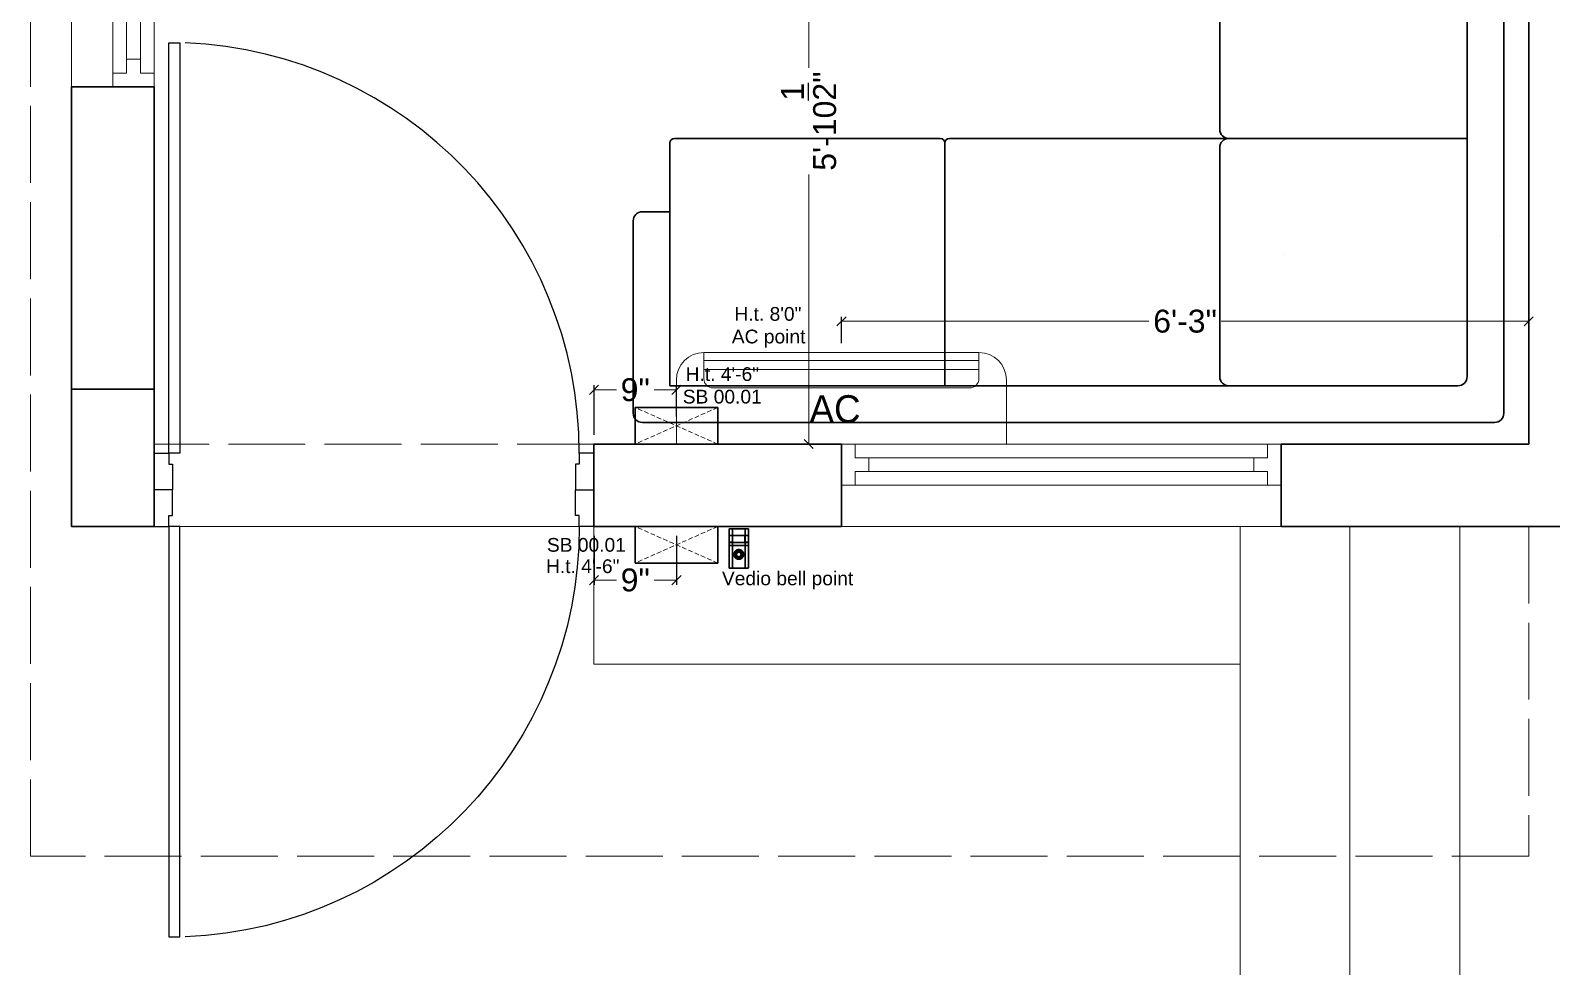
# Model space of a CAD drawing. Header units: millimetres. Extents: x 35877 to 3066687, y -650199 to -40525.
# Drawn here: x 150497.2 to 150663.2, y -178306.9 to -178204.7 of the extents above; entities that cross this region are included whole.
import ezdxf

# ---------------------------------------------------------------- set-up
doc = ezdxf.new("R2010")
doc.units = ezdxf.units.MM
doc.header["$MEASUREMENT"] = 0
doc.header["$PDMODE"] = 35
for name, pattern in [('ACAD_ISO02W100', [15, 12, -3]), ('DASHED', [0.75, 0.5, -0.25]), ('DASHED2', [0.375, 0.25, -0.125])]:
    doc.linetypes.add(name, pattern=pattern)
doc.layers.get('Defpoints').update_dxf_attribs({"color": 220})
doc.layers.add('AR DOOR', color=40, linetype='Continuous')
doc.layers.add('AR ELE-5', color=134, linetype='Continuous')
for name, color, linetype, lineweight in [('COLUMN', 1, 'Continuous', 30), ('dim05', 1, 'Continuous', 13), ('el', 7, 'Continuous', 20), ('ELEC-wires', 1, 'DASHED2', 13), ('Electrical', 84, 'Continuous', 30), ('FUR', 250, 'Continuous', 0), ('FURNI', 25, 'Continuous', 5), ('FURNITURE', 32, 'Continuous', 9), ('GROUND FLOOR', 7, 'Continuous', 9), ('GROUND FLOOR  ( PLINE )', 251, 'Continuous', 30), ('GROUND FLOOR ( DW_RAIL )', 7, 'Continuous', 9), ('Text', 7, 'Continuous', 15), ('wall', 7, 'Continuous', 30), ('XX~SLAB ( BEAM )~ ( DIM )', 7, 'Continuous', 9)]:
    doc.layers.add(name, color=color, linetype=linetype, lineweight=lineweight)
doc.styles.add('Arial', font='arial.ttf')
doc.styles.get("Standard").update_dxf_attribs({"font": 'arial.ttf', "height": 6})
doc.styles.add('TEXT', font='eurr____.ttf')
doc.dimstyles.new('ISO-25', dxfattribs={"dimtxt": 2.5, "dimasz": 1, "dimexe": 0.5, "dimexo": 1, "dimtad": 0, "dimdec": 1, "dimlunit": 4, "dimtxsty": 'Standard', "dimblk": 'OBLIQUE', "dimcen": 2.5, "dimclrd": 1, "dimclre": 1, "dimclrt": 5, "dimadec": 0, "dimazin": 0, "dimtfac": 1, "dimtdec": 1, "dimtmove": 0, "dimatfit": 3, "dimfxl": 1, "dimlwd": -1, "dimarcsym": 0})

# ---------------------------------------------------------------- blocks, each defined once
blk = doc.blocks.new('*U20')
for points in [[(0, 0), (0, 1120), (30, 1120), (30, 0)], [(-40, 0), (0, 0), (0, -30), (10, -30), (10, -100), (-40, -100)], [(1160, 0), (1120, 0), (1120, -30), (1110, -30), (1110, -100), (1160, -100)]]:
    blk.add_lwpolyline(points, close=True)
at = {"layer": 'AR ELE-5', "linetype": 'ByBlock', "ltscale": 15}
blk.add_arc((-1.6, -0.7), 1121.6, 0.0347, 87.627, dxfattribs=at)
blk = doc.blocks.new('_Oblique')
at = {"layer": 'wall', "color": 0, "lineweight": -2}
blk.add_line((-0.5, -0.5), (0.5, 0.5), dxfattribs=at)
blk = doc.blocks.new('*D498')
at = {"layer": 'Defpoints', "color": 0, "lineweight": 0, "transparency": 16777216}
for p in [(150567.67, -178243.93), (150567.67, -178247.86), (150558.67, -178249.85)]:
    blk.add_point(p, dxfattribs=at)
at = {"layer": 'dim05', "color": 1, "linetype": 'Continuous', "lineweight": -2, "transparency": 16777216}
for p, q in [((150558.67, -178248.85), (150558.67, -178243.43)), ((150567.67, -178246.86), (150567.67, -178243.43))]:
    blk.add_line(p, q, dxfattribs=at)
at = {"layer": 'dim05', "color": 1, "linetype": 'Continuous', "transparency": 16777216}
for p, q in [((150558.67, -178243.93), (150561.11, -178243.93)), ((150567.67, -178243.93), (150565.23, -178243.93))]:
    blk.add_line(p, q, dxfattribs=at)
at = {"layer": 'dim05', "color": 1, "transparency": 16777216, "rotation": 180}
blk.add_blockref('_Oblique', (150558.67, -178243.93), dxfattribs=at)
at = {"layer": 'dim05', "color": 1, "transparency": 16777216}
blk.add_blockref('_Oblique', (150567.67, -178243.93), dxfattribs=at)
at = {"layer": 'dim05', "color": 5, "lineweight": 25, "transparency": 16777216, "insert": (150563.17, -178243.93), "char_height": 2.5, "attachment_point": 5, "style": 'Arial'}
blk.add_mtext('9"', dxfattribs=at)
blk = doc.blocks.new('6616')
at = {"color": 242, "linetype": 'DASHED', "true_color": 0xcd2027}
for p, q in [((386784.79, -36915.77), (386775.78, -36911.78)), ((386784.79, -36911.78), (386775.78, -36915.77))]:
    blk.add_line(p, q, dxfattribs=at)
at = {"layer": 'ELEC-wires', "color": 5, "linetype": 'ByBlock', "lineweight": 30, "ltscale": 4}
blk.add_lwpolyline([(386775.78, -36911.78), (386784.79, -36911.78), (386784.79, -36915.77), (386775.78, -36915.77)], close=True, dxfattribs=at)
blk = doc.blocks.new('*D499')
at = {"layer": 'Defpoints', "color": 0, "lineweight": 0, "transparency": 16777216}
for p in [(150558.67, -178258.85), (150567.67, -178258.85), (150567.67, -178264.7)]:
    blk.add_point(p, dxfattribs=at)
at = {"layer": 'dim05', "color": 1, "linetype": 'Continuous', "lineweight": -2, "transparency": 16777216}
for p, q in [((150558.67, -178259.85), (150558.67, -178265.2)), ((150567.67, -178259.85), (150567.67, -178265.2))]:
    blk.add_line(p, q, dxfattribs=at)
at = {"layer": 'dim05', "color": 1, "linetype": 'Continuous', "transparency": 16777216}
for p, q in [((150558.67, -178264.7), (150561.11, -178264.7)), ((150567.67, -178264.7), (150565.23, -178264.7))]:
    blk.add_line(p, q, dxfattribs=at)
at = {"layer": 'dim05', "color": 1, "transparency": 16777216, "rotation": 180}
blk.add_blockref('_Oblique', (150558.67, -178264.7), dxfattribs=at)
at = {"layer": 'dim05', "color": 1, "transparency": 16777216}
blk.add_blockref('_Oblique', (150567.67, -178264.7), dxfattribs=at)
at = {"layer": 'dim05', "color": 5, "lineweight": 25, "transparency": 16777216, "insert": (150563.17, -178264.7), "char_height": 2.5, "attachment_point": 5, "style": 'Arial'}
blk.add_mtext('9"', dxfattribs=at)
blk = doc.blocks.new('*D545')
at = {"layer": 'Defpoints', "color": 0, "lineweight": 0, "transparency": 16777216}
for p in [(150585.67, -178179.35), (150582.1, -178249.85), (150585.67, -178249.85)]:
    blk.add_point(p, dxfattribs=at)
at = {"layer": 'dim05', "color": 1, "linetype": 'Continuous', "lineweight": -2, "transparency": 16777216}
for p, q in [((150584.67, -178179.35), (150581.6, -178179.35)), ((150584.67, -178249.85), (150581.6, -178249.85))]:
    blk.add_line(p, q, dxfattribs=at)
at = {"layer": 'dim05', "color": 1, "linetype": 'Continuous', "transparency": 16777216}
for p, q in [((150582.1, -178179.35), (150582.1, -178208.77)), ((150582.1, -178249.85), (150582.1, -178220.43))]:
    blk.add_line(p, q, dxfattribs=at)
at = {"layer": 'dim05', "color": 1, "transparency": 16777216}
for p, rotation in [((150582.1, -178179.35), 90), ((150582.1, -178249.85), 270)]:
    blk.add_blockref('_Oblique', p, dxfattribs=dict(at, rotation=rotation))
at = {"layer": 'dim05', "color": 5, "lineweight": 25, "transparency": 16777216, "insert": (150582.1, -178214.6), "char_height": 2.5, "attachment_point": 5, "rotation": 90, "style": 'Arial'}
blk.add_mtext('5\'-10{\\H1x;\\S1/2;}"', dxfattribs=at)
blk = doc.blocks.new('ac paln')
at = {"layer": 'Electrical', "lineweight": 15}
for p, q in [((389238.69, -37646.36), (389238.69, -37610.34)), ((389238.69, -37610.34), (389245.67, -37610.34)), ((389245.81, -37613.35), (389248.68, -37613.35)), ((389246.82, -37643.35), (389246.82, -37613.35)), ((389247.82, -37643.35), (389247.82, -37613.35)), ((389248.68, -37613.35), (389248.68, -37643.35)), ((389248.68, -37643.35), (389248.68, -37613.35)), ((389244.81, -37642.35), (389244.81, -37614.35)), ((389245.81, -37643.35), (389248.68, -37643.35)), ((389248.68, -37643.35), (389248.68, -37643.35)), ((389245.67, -37646.36), (389238.69, -37646.36))]:
    blk.add_line(p, q, dxfattribs=at)
for centre, start, end in [((389245.67, -37613.35), 0, 90), ((389245.67, -37643.35), 270, 0)]:
    blk.add_arc(centre, 3.01, start, end, dxfattribs=at)
at = {"layer": 'Electrical', "lineweight": 15, "extrusion": (0, 0, -1)}
for centre, start_param, end_param in [((389245.81, -37614.35), -0.785398, 0.785398), ((389245.81, -37642.35), 3.926991, 5.497787)]:
    blk.add_ellipse(centre, major_axis=(-0.71, 0.71), ratio=1, start_param=start_param, end_param=end_param, dxfattribs=at)
at = {"layer": 'Text', "style": 'TEXT'}
blk.add_text('AC', height=3, rotation=270, dxfattribs=at).set_placement((389241.02, -37624.87))
blk = doc.blocks.new('*D598')
at = {"layer": 'Defpoints', "color": 0, "lineweight": 0, "transparency": 16777216}
for p in [(150660.67, -178236.45), (150585.67, -178239.85), (150660.67, -178239.85)]:
    blk.add_point(p, dxfattribs=at)
at = {"layer": 'dim05', "color": 1, "linetype": 'Continuous', "lineweight": -2, "transparency": 16777216}
for p, q in [((150585.67, -178238.85), (150585.67, -178235.95)), ((150660.67, -178238.85), (150660.67, -178235.95))]:
    blk.add_line(p, q, dxfattribs=at)
at = {"layer": 'dim05', "color": 1, "linetype": 'Continuous', "transparency": 16777216}
for p, q in [((150585.67, -178236.45), (150619.21, -178236.45)), ((150660.67, -178236.45), (150627.12, -178236.45))]:
    blk.add_line(p, q, dxfattribs=at)
at = {"layer": 'dim05', "color": 1, "transparency": 16777216, "rotation": 180}
blk.add_blockref('_Oblique', (150585.67, -178236.45), dxfattribs=at)
at = {"layer": 'dim05', "color": 1, "transparency": 16777216}
blk.add_blockref('_Oblique', (150660.67, -178236.45), dxfattribs=at)
at = {"layer": 'dim05', "color": 5, "lineweight": 25, "transparency": 16777216, "insert": (150623.17, -178236.45), "char_height": 2.5, "attachment_point": 5, "style": 'Arial'}
blk.add_mtext('6\'-3"', dxfattribs=at)

msp = doc.modelspace()

# ---------------------------------------------------------------- linework, layer by layer
at = {"layer": 'COLUMN', "transparency": 33554687}
msp.add_lwpolyline([(150501.667, -178243.849), (150510.667, -178243.849), (150510.667, -178258.849), (150501.667, -178258.849)], close=True, dxfattribs=at)
at = {"layer": 'FUR', "transparency": 33554687}
for p, q in [((150657.536, -178227.16), (150657.536, -178227.16)), ((150633.946, -178229.16), (150633.946, -178229.16))]:
    msp.add_line(p, q, dxfattribs=at)
at = {"layer": 'FURNI', "color": 5, "lineweight": 30, "transparency": 33554687}
for p, q in [((150573.43, -178259.1), (150573.434, -178259.09)), ((150573.43, -178259.825), (150573.43, -178259.1)), ((150573.434, -178259.09), (150573.443, -178259.086)), ((150575.499, -178259.086), (150573.443, -178259.086)), ((150573.766, -178259.825), (150573.766, -178259.1)), ((150575.177, -178259.825), (150575.177, -178259.1)), ((150575.508, -178259.09), (150575.499, -178259.086)), ((150575.512, -178259.1), (150575.508, -178259.09)), ((150575.512, -178259.825), (150575.512, -178259.1)), ((150573.43, -178259.832), (150573.43, -178259.825)), ((150573.766, -178259.825), (150573.43, -178259.825)), ((150573.43, -178259.832), (150573.43, -178260.564)), ((150573.43, -178259.832), (150573.766, -178259.832)), ((150573.43, -178260.564), (150573.43, -178260.571)), ((150573.766, -178260.564), (150573.43, -178260.564)), ((150573.43, -178260.591), (150573.43, -178260.571)), ((150573.766, -178260.571), (150573.43, -178260.571)), ((150573.43, -178260.598), (150573.43, -178260.591)), ((150573.766, -178260.591), (150573.43, -178260.591)), ((150573.43, -178260.598), (150573.43, -178260.92)), ((150573.43, -178260.598), (150573.766, -178260.598)), ((150573.766, -178259.832), (150573.766, -178259.825)), ((150573.766, -178260.564), (150573.766, -178259.832)), ((150573.766, -178260.571), (150573.766, -178260.564)), ((150573.766, -178260.591), (150573.766, -178260.571)), ((150573.766, -178260.598), (150573.766, -178260.591)), ((150573.766, -178260.92), (150573.766, -178260.598)), ((150573.8, -178259.825), (150575.143, -178259.825)), ((150573.8, -178260.598), (150573.8, -178259.825)), ((150575.143, -178260.598), (150573.8, -178260.598)), ((150575.143, -178259.825), (150575.143, -178260.598)), ((150575.177, -178259.832), (150575.177, -178259.825)), ((150575.512, -178259.825), (150575.177, -178259.825)), ((150575.177, -178260.564), (150575.177, -178259.832)), ((150575.177, -178259.832), (150575.512, -178259.832)), ((150575.177, -178260.571), (150575.177, -178260.564)), ((150575.512, -178260.564), (150575.177, -178260.564)), ((150575.177, -178260.591), (150575.177, -178260.571)), ((150575.512, -178260.571), (150575.177, -178260.571)), ((150575.177, -178260.598), (150575.177, -178260.591)), ((150575.512, -178260.591), (150575.177, -178260.591)), ((150575.177, -178260.92), (150575.177, -178260.598)), ((150575.512, -178260.598), (150575.177, -178260.598)), ((150575.512, -178259.832), (150575.512, -178259.825)), ((150575.512, -178260.564), (150575.512, -178259.832)), ((150575.512, -178260.571), (150575.512, -178260.564)), ((150575.512, -178260.591), (150575.512, -178260.571)), ((150575.512, -178260.598), (150575.512, -178260.591)), ((150575.512, -178260.92), (150575.512, -178260.598)), ((150573.43, -178260.92), (150573.43, -178260.933)), ((150573.43, -178260.92), (150573.766, -178260.92)), ((150573.43, -178263.372), (150573.43, -178260.933)), ((150573.766, -178260.933), (150573.43, -178260.933)), ((150575.177, -178260.92), (150573.766, -178260.92)), ((150573.766, -178260.933), (150573.766, -178260.92)), ((150575.177, -178260.933), (150573.766, -178260.933)), ((150573.766, -178263.372), (150573.766, -178260.933)), ((150575.177, -178260.933), (150575.177, -178260.92)), ((150575.177, -178260.92), (150575.512, -178260.92)), ((150575.177, -178263.372), (150575.177, -178260.933)), ((150575.177, -178260.933), (150575.512, -178260.933)), ((150575.512, -178260.933), (150575.512, -178260.92)), ((150575.512, -178263.372), (150575.512, -178260.933)), ((150573.43, -178263.372), (150573.434, -178263.381)), ((150573.434, -178263.381), (150573.443, -178263.385)), ((150573.443, -178263.385), (150575.499, -178263.385)), ((150575.499, -178263.385), (150575.508, -178263.381)), ((150575.508, -178263.381), (150575.512, -178263.372))]:
    msp.add_line(p, q, dxfattribs=at)
for points in [[(150574.988, -178262.038), (150574.969, -178262.083), (150574.95, -178262.122), (150574.932, -178262.156), (150574.915, -178262.184), (150574.899, -178262.209), (150574.883, -178262.23), (150574.868, -178262.249), (150574.853, -178262.265), (150574.838, -178262.281), (150574.823, -178262.295), (150574.809, -178262.308), (150574.794, -178262.32), (150574.78, -178262.331), (150574.765, -178262.341), (150574.751, -178262.351), (150574.736, -178262.36), (150574.721, -178262.368), (150574.705, -178262.376), (150574.69, -178262.383), (150574.674, -178262.39), (150574.657, -178262.397), (150574.641, -178262.403), (150574.625, -178262.408), (150574.608, -178262.413), (150574.591, -178262.417), (150574.574, -178262.421), (150574.557, -178262.424), (150574.54, -178262.427), (150574.522, -178262.429), (150574.505, -178262.43), (150574.488, -178262.431), (150574.47, -178262.431), (150574.453, -178262.431), (150574.436, -178262.43), (150574.418, -178262.429), (150574.401, -178262.427), (150574.384, -178262.425), (150574.367, -178262.422), (150574.35, -178262.418), (150574.333, -178262.414), (150574.316, -178262.409), (150574.3, -178262.404), (150574.283, -178262.398), (150574.267, -178262.392), (150574.251, -178262.385), (150574.235, -178262.377), (150574.22, -178262.369), (150574.205, -178262.361), (150574.19, -178262.352), (150574.175, -178262.343), (150574.161, -178262.333), (150574.147, -178262.323), (150574.133, -178262.312), (150574.12, -178262.301), (150574.107, -178262.289), (150574.094, -178262.277), (150574.082, -178262.265), (150574.07, -178262.252), (150574.059, -178262.238), (150574.048, -178262.225), (150574.038, -178262.211), (150574.028, -178262.197), (150574.019, -178262.182), (150574.01, -178262.167), (150574.001, -178262.152), (150573.993, -178262.136), (150573.985, -178262.12), (150573.978, -178262.104), (150573.972, -178262.086), (150573.966, -178262.068), (150573.96, -178262.048), (150573.955, -178262.028), (150573.95, -178262.006), (150573.945, -178261.982), (150573.942, -178261.956), (150573.94, -178261.926), (150573.94, -178261.893), (150573.941, -178261.855), (150573.944, -178261.812), (150573.949, -178261.763)], [(150573.949, -178261.763), (150573.969, -178261.717), (150573.987, -178261.678), (150574.005, -178261.645), (150574.022, -178261.616), (150574.039, -178261.591), (150574.054, -178261.57), (150574.07, -178261.552), (150574.085, -178261.535), (150574.1, -178261.52), (150574.114, -178261.506), (150574.129, -178261.493), (150574.143, -178261.481), (150574.158, -178261.47), (150574.172, -178261.459), (150574.187, -178261.45), (150574.202, -178261.441), (150574.217, -178261.432), (150574.232, -178261.424), (150574.248, -178261.417), (150574.264, -178261.41), (150574.28, -178261.404), (150574.297, -178261.398), (150574.313, -178261.392), (150574.33, -178261.387), (150574.347, -178261.383), (150574.364, -178261.379), (150574.381, -178261.376), (150574.398, -178261.374), (150574.415, -178261.372), (150574.433, -178261.37), (150574.45, -178261.369), (150574.467, -178261.369), (150574.485, -178261.369), (150574.502, -178261.37), (150574.519, -178261.371), (150574.537, -178261.373), (150574.554, -178261.376), (150574.571, -178261.379), (150574.588, -178261.382), (150574.605, -178261.387), (150574.622, -178261.391), (150574.638, -178261.397), (150574.655, -178261.402), (150574.671, -178261.409), (150574.687, -178261.416), (150574.702, -178261.423), (150574.718, -178261.431), (150574.733, -178261.439), (150574.748, -178261.448), (150574.763, -178261.458), (150574.777, -178261.467), (150574.791, -178261.478), (150574.805, -178261.489), (150574.818, -178261.5), (150574.831, -178261.511), (150574.843, -178261.523), (150574.856, -178261.536), (150574.867, -178261.549), (150574.879, -178261.562), (150574.889, -178261.576), (150574.9, -178261.589), (150574.91, -178261.604), (150574.919, -178261.618), (150574.928, -178261.633), (150574.937, -178261.648), (150574.945, -178261.664), (150574.952, -178261.68), (150574.959, -178261.697), (150574.966, -178261.714), (150574.972, -178261.733), (150574.978, -178261.752), (150574.983, -178261.773), (150574.988, -178261.795), (150574.992, -178261.818), (150574.996, -178261.845), (150574.998, -178261.874), (150574.998, -178261.908), (150574.997, -178261.946), (150574.994, -178261.989), (150574.988, -178262.038)], [(150574.832, -178262.108), (150574.808, -178262.139), (150574.786, -178262.164), (150574.766, -178262.186), (150574.748, -178262.204), (150574.73, -178262.219), (150574.714, -178262.232), (150574.699, -178262.243), (150574.684, -178262.252), (150574.67, -178262.261), (150574.656, -178262.268), (150574.643, -178262.275), (150574.629, -178262.281), (150574.616, -178262.287), (150574.603, -178262.292), (150574.59, -178262.296), (150574.577, -178262.3), (150574.564, -178262.303), (150574.551, -178262.306), (150574.537, -178262.308), (150574.524, -178262.31), (150574.511, -178262.312), (150574.497, -178262.313), (150574.484, -178262.314), (150574.47, -178262.314), (150574.457, -178262.314), (150574.443, -178262.313), (150574.429, -178262.312), (150574.416, -178262.311), (150574.403, -178262.309), (150574.389, -178262.306), (150574.376, -178262.304), (150574.363, -178262.3), (150574.35, -178262.297), (150574.337, -178262.292), (150574.324, -178262.288), (150574.312, -178262.283), (150574.299, -178262.278), (150574.287, -178262.272), (150574.275, -178262.266), (150574.263, -178262.259), (150574.251, -178262.252), (150574.24, -178262.245), (150574.229, -178262.237), (150574.218, -178262.229), (150574.207, -178262.221), (150574.197, -178262.212), (150574.187, -178262.203), (150574.177, -178262.194), (150574.168, -178262.184), (150574.158, -178262.174), (150574.15, -178262.164), (150574.141, -178262.153), (150574.133, -178262.142), (150574.125, -178262.131), (150574.118, -178262.12), (150574.111, -178262.108), (150574.104, -178262.096), (150574.098, -178262.084), (150574.092, -178262.072), (150574.087, -178262.06), (150574.082, -178262.047), (150574.077, -178262.034), (150574.073, -178262.022), (150574.069, -178262.008), (150574.066, -178261.995), (150574.063, -178261.982), (150574.061, -178261.968), (150574.059, -178261.954), (150574.057, -178261.94), (150574.056, -178261.925), (150574.056, -178261.909), (150574.056, -178261.892), (150574.057, -178261.875), (150574.058, -178261.856), (150574.061, -178261.836), (150574.066, -178261.813), (150574.072, -178261.788), (150574.081, -178261.76), (150574.092, -178261.728), (150574.106, -178261.692)], [(150574.106, -178261.692), (150574.13, -178261.662), (150574.151, -178261.636), (150574.171, -178261.614), (150574.19, -178261.596), (150574.207, -178261.581), (150574.224, -178261.568), (150574.239, -178261.557), (150574.254, -178261.548), (150574.268, -178261.54), (150574.282, -178261.532), (150574.295, -178261.525), (150574.308, -178261.519), (150574.322, -178261.514), (150574.335, -178261.509), (150574.348, -178261.505), (150574.361, -178261.501), (150574.374, -178261.497), (150574.387, -178261.495), (150574.4, -178261.492), (150574.414, -178261.49), (150574.427, -178261.488), (150574.441, -178261.487), (150574.454, -178261.487), (150574.468, -178261.486), (150574.481, -178261.487), (150574.495, -178261.487), (150574.508, -178261.488), (150574.522, -178261.49), (150574.535, -178261.492), (150574.548, -178261.494), (150574.562, -178261.497), (150574.575, -178261.5), (150574.588, -178261.504), (150574.601, -178261.508), (150574.613, -178261.512), (150574.626, -178261.517), (150574.639, -178261.523), (150574.651, -178261.528), (150574.663, -178261.535), (150574.675, -178261.541), (150574.686, -178261.548), (150574.698, -178261.555), (150574.709, -178261.563), (150574.72, -178261.571), (150574.73, -178261.58), (150574.741, -178261.588), (150574.751, -178261.597), (150574.761, -178261.607), (150574.77, -178261.616), (150574.779, -178261.626), (150574.788, -178261.637), (150574.796, -178261.647), (150574.805, -178261.658), (150574.812, -178261.669), (150574.82, -178261.681), (150574.827, -178261.692), (150574.833, -178261.704), (150574.839, -178261.716), (150574.845, -178261.728), (150574.851, -178261.741), (150574.856, -178261.753), (150574.86, -178261.766), (150574.865, -178261.779), (150574.868, -178261.792), (150574.872, -178261.805), (150574.874, -178261.818), (150574.877, -178261.832), (150574.879, -178261.846), (150574.88, -178261.861), (150574.881, -178261.876), (150574.882, -178261.891), (150574.882, -178261.908), (150574.881, -178261.925), (150574.879, -178261.944), (150574.876, -178261.965), (150574.872, -178261.987), (150574.866, -178262.012), (150574.857, -178262.041), (150574.846, -178262.073), (150574.832, -178262.108)], [(150574.296, -178262.074), (150574.282, -178262.056), (150574.271, -178262.04), (150574.262, -178262.025), (150574.254, -178262.012), (150574.248, -178262), (150574.243, -178261.989), (150574.24, -178261.978), (150574.236, -178261.969), (150574.234, -178261.959), (150574.232, -178261.95), (150574.23, -178261.941), (150574.228, -178261.933), (150574.227, -178261.924), (150574.227, -178261.915), (150574.227, -178261.905), (150574.227, -178261.896), (150574.227, -178261.885), (150574.228, -178261.874), (150574.23, -178261.862), (150574.232, -178261.849), (150574.236, -178261.834), (150574.241, -178261.818), (150574.247, -178261.799), (150574.256, -178261.778)], [(150574.256, -178261.778), (150574.27, -178261.76), (150574.282, -178261.745), (150574.294, -178261.732), (150574.305, -178261.722), (150574.315, -178261.713), (150574.325, -178261.705), (150574.334, -178261.699), (150574.343, -178261.693), (150574.351, -178261.688), (150574.359, -178261.684), (150574.367, -178261.68), (150574.375, -178261.676), (150574.382, -178261.673), (150574.39, -178261.67), (150574.398, -178261.668), (150574.405, -178261.666), (150574.413, -178261.664), (150574.421, -178261.662), (150574.429, -178261.661), (150574.436, -178261.659), (150574.444, -178261.659), (150574.452, -178261.658), (150574.46, -178261.657), (150574.468, -178261.657), (150574.476, -178261.657), (150574.484, -178261.658), (150574.492, -178261.658), (150574.5, -178261.66), (150574.509, -178261.661), (150574.518, -178261.663), (150574.527, -178261.665), (150574.536, -178261.667), (150574.546, -178261.67), (150574.556, -178261.674), (150574.567, -178261.679), (150574.579, -178261.685), (150574.593, -178261.692), (150574.608, -178261.701), (150574.624, -178261.713), (150574.642, -178261.726)], [(150574.642, -178261.726), (150574.656, -178261.744), (150574.667, -178261.76), (150574.676, -178261.775), (150574.683, -178261.788), (150574.69, -178261.8), (150574.694, -178261.812), (150574.698, -178261.822), (150574.701, -178261.832), (150574.704, -178261.841), (150574.706, -178261.85), (150574.708, -178261.859), (150574.709, -178261.867), (150574.71, -178261.875), (150574.711, -178261.884), (150574.712, -178261.892), (150574.712, -178261.899), (150574.712, -178261.907), (150574.711, -178261.915), (150574.711, -178261.923), (150574.71, -178261.931), (150574.709, -178261.939), (150574.707, -178261.947), (150574.706, -178261.955), (150574.704, -178261.962), (150574.702, -178261.97), (150574.699, -178261.978), (150574.696, -178261.985), (150574.694, -178261.992), (150574.69, -178262), (150574.687, -178262.007), (150574.683, -178262.014), (150574.68, -178262.021), (150574.676, -178262.028), (150574.671, -178262.035), (150574.667, -178262.041), (150574.662, -178262.048), (150574.657, -178262.054), (150574.652, -178262.06), (150574.647, -178262.066), (150574.641, -178262.071), (150574.635, -178262.077), (150574.63, -178262.082), (150574.623, -178262.088), (150574.617, -178262.092), (150574.611, -178262.097), (150574.604, -178262.102), (150574.598, -178262.106), (150574.591, -178262.11), (150574.584, -178262.114), (150574.577, -178262.118), (150574.57, -178262.121), (150574.562, -178262.124), (150574.555, -178262.127), (150574.548, -178262.13), (150574.54, -178262.132), (150574.532, -178262.135), (150574.525, -178262.137), (150574.517, -178262.138), (150574.509, -178262.14), (150574.501, -178262.141), (150574.493, -178262.142), (150574.485, -178262.143), (150574.478, -178262.143), (150574.47, -178262.143), (150574.462, -178262.143), (150574.454, -178262.143), (150574.445, -178262.142), (150574.437, -178262.141), (150574.429, -178262.139), (150574.42, -178262.138), (150574.411, -178262.136), (150574.402, -178262.133), (150574.392, -178262.13), (150574.382, -178262.126), (150574.37, -178262.121), (150574.358, -178262.116), (150574.345, -178262.108), (150574.33, -178262.099), (150574.314, -178262.088), (150574.296, -178262.074)]]:
    msp.add_lwpolyline(points, dxfattribs=at)
msp.add_lwpolyline([(150574.243, -178261.675), (150574.25, -178261.668), (150574.258, -178261.661), (150574.266, -178261.654), (150574.274, -178261.648), (150574.282, -178261.641), (150574.291, -178261.635), (150574.3, -178261.63), (150574.308, -178261.624), (150574.318, -178261.619), (150574.327, -178261.614), (150574.336, -178261.61), (150574.346, -178261.606), (150574.356, -178261.602), (150574.365, -178261.598), (150574.375, -178261.595), (150574.385, -178261.592), (150574.395, -178261.59), (150574.406, -178261.587), (150574.416, -178261.585), (150574.426, -178261.584), (150574.437, -178261.583), (150574.447, -178261.582), (150574.457, -178261.581), (150574.468, -178261.581), (150574.478, -178261.581), (150574.489, -178261.582), (150574.499, -178261.582), (150574.51, -178261.584), (150574.52, -178261.585), (150574.53, -178261.587), (150574.54, -178261.589), (150574.551, -178261.592), (150574.561, -178261.595), (150574.571, -178261.598), (150574.58, -178261.601), (150574.59, -178261.605), (150574.6, -178261.609), (150574.609, -178261.614), (150574.618, -178261.618), (150574.628, -178261.623), (150574.637, -178261.629), (150574.645, -178261.634), (150574.654, -178261.64), (150574.662, -178261.646), (150574.671, -178261.653), (150574.679, -178261.66), (150574.686, -178261.667), (150574.694, -178261.674), (150574.701, -178261.681), (150574.708, -178261.689), (150574.715, -178261.697), (150574.721, -178261.705), (150574.728, -178261.714), (150574.734, -178261.722), (150574.739, -178261.731), (150574.745, -178261.74), (150574.75, -178261.749), (150574.755, -178261.758), (150574.759, -178261.768), (150574.763, -178261.777), (150574.767, -178261.787), (150574.771, -178261.797), (150574.774, -178261.807), (150574.777, -178261.817), (150574.779, -178261.827), (150574.782, -178261.837), (150574.784, -178261.847), (150574.785, -178261.858), (150574.786, -178261.868), (150574.787, -178261.878), (150574.788, -178261.889), (150574.788, -178261.899), (150574.788, -178261.91), (150574.787, -178261.92), (150574.787, -178261.931), (150574.785, -178261.941), (150574.784, -178261.951), (150574.782, -178261.962), (150574.78, -178261.972), (150574.777, -178261.982), (150574.775, -178261.992), (150574.771, -178262.002), (150574.768, -178262.012), (150574.764, -178262.021), (150574.76, -178262.031), (150574.755, -178262.041), (150574.751, -178262.05), (150574.746, -178262.059), (150574.74, -178262.068), (150574.735, -178262.077), (150574.729, -178262.085), (150574.723, -178262.094), (150574.716, -178262.102), (150574.709, -178262.11), (150574.702, -178262.118), (150574.695, -178262.125), (150574.688, -178262.132), (150574.68, -178262.14), (150574.672, -178262.146), (150574.664, -178262.153), (150574.656, -178262.159), (150574.647, -178262.165), (150574.638, -178262.171), (150574.629, -178262.176), (150574.62, -178262.181), (150574.611, -178262.186), (150574.601, -178262.191), (150574.592, -178262.195), (150574.582, -178262.199), (150574.572, -178262.202), (150574.562, -178262.205), (150574.552, -178262.208), (150574.542, -178262.211), (150574.532, -178262.213), (150574.522, -178262.215), (150574.511, -178262.216), (150574.501, -178262.218), (150574.491, -178262.219), (150574.48, -178262.219), (150574.47, -178262.219), (150574.459, -178262.219), (150574.449, -178262.219), (150574.438, -178262.218), (150574.428, -178262.217), (150574.418, -178262.215), (150574.408, -178262.213), (150574.397, -178262.211), (150574.387, -178262.209), (150574.377, -178262.206), (150574.367, -178262.203), (150574.357, -178262.199), (150574.348, -178262.195), (150574.338, -178262.191), (150574.329, -178262.187), (150574.319, -178262.182), (150574.31, -178262.177), (150574.301, -178262.172), (150574.292, -178262.166), (150574.284, -178262.16), (150574.275, -178262.154), (150574.267, -178262.147), (150574.259, -178262.141), (150574.251, -178262.134), (150574.244, -178262.127), (150574.237, -178262.119), (150574.23, -178262.111), (150574.223, -178262.103), (150574.216, -178262.095), (150574.21, -178262.087), (150574.204, -178262.078), (150574.198, -178262.07), (150574.193, -178262.061), (150574.188, -178262.051), (150574.183, -178262.042), (150574.179, -178262.033), (150574.174, -178262.023), (150574.17, -178262.013), (150574.167, -178262.004), (150574.164, -178261.994), (150574.161, -178261.984), (150574.158, -178261.974), (150574.156, -178261.963), (150574.154, -178261.953), (150574.153, -178261.943), (150574.151, -178261.932), (150574.15, -178261.922), (150574.15, -178261.912), (150574.15, -178261.901), (150574.15, -178261.891), (150574.15, -178261.88), (150574.151, -178261.87), (150574.152, -178261.859), (150574.154, -178261.849), (150574.156, -178261.839), (150574.158, -178261.829), (150574.16, -178261.819), (150574.163, -178261.808), (150574.166, -178261.799), (150574.17, -178261.789), (150574.174, -178261.779), (150574.178, -178261.769), (150574.182, -178261.76), (150574.187, -178261.751), (150574.192, -178261.741), (150574.197, -178261.732), (150574.203, -178261.724), (150574.209, -178261.715), (150574.215, -178261.707), (150574.222, -178261.698), (150574.228, -178261.69), (150574.235, -178261.683)], close=True, dxfattribs=at)
at = {"layer": 'FURNITURE', "lineweight": 30, "transparency": 33554687}
for p, q in [((150657.951, -178155.486), (150657.951, -178246.486)), ((150653.951, -178159.486), (150653.951, -178242.486)), ((150626.951, -178188.486), (150626.951, -178215.486)), ((150566.951, -178243.486), (150566.951, -178216.986)), ((150596.451, -178216.486), (150567.451, -178216.486)), ((150596.951, -178243.486), (150596.951, -178216.986)), ((150653.951, -178216.486), (150597.451, -178216.486)), ((150626.951, -178242.486), (150626.951, -178217.486)), ((150562.951, -178246.486), (150562.951, -178225.486)), ((150566.951, -178224.486), (150563.951, -178224.486)), ((150652.951, -178243.486), (150566.951, -178243.486)), ((150656.951, -178247.486), (150563.951, -178247.486))]:
    msp.add_line(p, q, dxfattribs=at)
for centre, radius, start, end in [((150627.951, -178215.486), 1, 180, 270), ((150567.451, -178216.986), 0.5, 90, 180), ((150596.451, -178216.986), 0.5, 0, 90), ((150597.451, -178216.986), 0.5, 90, 180), ((150627.951, -178217.486), 1, 90, 180), ((150563.951, -178225.486), 1, 90, 180), ((150627.951, -178242.486), 1, 180, 270), ((150627.951, -178242.486), 1, 180, 270), ((150652.951, -178242.486), 1, 270, 0), ((150563.951, -178246.486), 1, 180, 270), ((150656.951, -178246.486), 1, 270, 0)]:
    msp.add_arc(centre, radius, start, end, dxfattribs=at)
at = {"layer": 'GROUND FLOOR', "transparency": 33554687}
for p, q in [((150501.667, -177966.349), (150501.667, -178258.849)), ((150510.667, -178108.849), (150510.667, -178258.849)), ((150510.667, -178210.849), (150501.667, -178210.849)), ((150660.667, -178249.849), (150558.667, -178249.849)), ((150558.667, -178249.849), (150558.667, -178258.849)), ((150902.167, -178258.849), (150501.667, -178258.849)), ((150629.167, -178258.849), (150629.167, -178371.099)), ((150641.167, -178258.849), (150641.167, -178371.099)), ((150653.167, -178258.849), (150653.167, -178371.099))]:
    msp.add_line(p, q, dxfattribs=at)
at = {"layer": 'GROUND FLOOR', "linetype": 'ACAD_ISO02W100', "ltscale": 0.7, "transparency": 33554687}
msp.add_line((150558.667, -178249.849), (150510.667, -178249.849), dxfattribs=at)
at = {"layer": 'GROUND FLOOR', "color": 1, "linetype": 'ACAD_ISO02W100', "ltscale": 0.7, "transparency": 33554687}
msp.add_lwpolyline([(150660.667, -178258.849), (150660.667, -178294.849), (150497.167, -178294.849), (150497.167, -177942.349), (150501.667, -177942.349)], dxfattribs=at)
at = {"layer": 'GROUND FLOOR  ( PLINE )', "transparency": 33554687}
msp.add_lwpolyline([(150665.167, -178249.849), (150665.167, -178176.349), (150707.167, -178176.349), (150707.167, -178153.849), (150702.667, -178153.849), (150702.667, -178171.849), (150665.167, -178171.849), (150665.167, -178153.849), (150660.667, -178153.849), (150660.667, -178249.849), (150633.667, -178249.849), (150633.667, -178258.849), (150665.167, -178258.849)], dxfattribs=at)
for points in [[(150510.667, -178210.849), (150501.667, -178210.849), (150501.667, -178258.849), (150510.667, -178258.849)], [(150558.667, -178249.849), (150585.667, -178249.849), (150585.667, -178258.849), (150558.667, -178258.849)]]:
    msp.add_lwpolyline(points, close=True, dxfattribs=at)
at = {"layer": 'GROUND FLOOR ( DW_RAIL )', "transparency": 33554687}
for points in [[(150510.667, -178210.849), (150510.667, -178209.349), (150509.167, -178209.349), (150509.167, -178207.849), (150507.667, -178207.849), (150507.667, -178141.849), (150509.167, -178141.849), (150509.167, -178140.349), (150510.667, -178140.349), (150510.667, -178138.849), (150506.167, -178138.849), (150506.167, -178140.349), (150507.667, -178140.349), (150507.667, -178141.849), (150509.167, -178141.849), (150509.167, -178207.849), (150507.667, -178207.849), (150507.667, -178209.349), (150506.167, -178209.349), (150506.167, -178210.849), (150510.667, -178210.849), (150510.667, -178138.849), (150506.167, -178138.849), (150506.167, -178210.849)], [(150585.667, -178249.849), (150633.667, -178249.849), (150633.667, -178258.849), (150585.667, -178258.849)], [(150633.667, -178249.849), (150632.167, -178249.849), (150632.167, -178251.349), (150630.667, -178251.349), (150630.667, -178252.849), (150588.667, -178252.849), (150588.667, -178251.349), (150587.167, -178251.349), (150587.167, -178249.849), (150585.667, -178249.849), (150585.667, -178254.349), (150587.167, -178254.349), (150587.167, -178252.849), (150588.667, -178252.849), (150588.667, -178251.349), (150630.667, -178251.349), (150630.667, -178252.849), (150632.167, -178252.849), (150632.167, -178254.349), (150633.667, -178254.349), (150633.667, -178249.849), (150585.667, -178249.849), (150585.667, -178254.349), (150633.667, -178254.349)]]:
    msp.add_lwpolyline(points, close=True, dxfattribs=at)
at = {"layer": 'XX~SLAB ( BEAM )~ ( DIM )', "transparency": 33554687}
msp.add_lwpolyline([(150558.667, -178258.849), (150629.167, -178258.849), (150629.167, -178273.886), (150558.667, -178273.886)], close=True, dxfattribs=at)

# ---------------------------------------------------------------- block references
at = {"layer": 'AR DOOR', "linetype": 'ByBlock', "lineweight": -2, "transparency": 33554687, "extrusion": (0, 0, -1), "xscale": -0.04000000000002399, "yscale": 0.04000000000002399, "zscale": -0.04000000000002399}
msp.add_blockref('*U20', (-150512.267, -178250.849), dxfattribs=at)
at = {"layer": 'AR DOOR', "linetype": 'ByBlock', "lineweight": -2, "transparency": 33554687, "extrusion": (0, 0, -1), "xscale": 0.04000000000002399, "yscale": 0.04000000000002399, "zscale": -0.04000000000002399, "rotation": 180}
msp.add_blockref('*U20', (-150512.267, -178258.849), dxfattribs=at)
at = {"layer": 'el', "color": 18, "true_color": 0x000000, "transparency": 33554687, "rotation": 90}
msp.add_blockref('ac paln', (112957.317, -567488.536), dxfattribs=at)
at = {"layer": 'el', "color": 1, "transparency": 33554687, "xscale": -1, "rotation": 180.0000000001202}
for p in [(-236212.62, -215161.632), (-236212.62, -215174.619)]:
    msp.add_blockref('6616', p, dxfattribs=at)

# ---------------------------------------------------------------- texts
at = {"layer": 'Electrical', "color": 240, "true_color": 0xed1f24, "transparency": 33554687}
for s, p in [('H.t. 8\'0"', (150573.989, -178236.392)), ('H.t. 4\'-6"', (150568.666, -178242.962)), ('H.t. 4\'-6"', (150553.432, -178263.932)), ('Vedio bell point', (150572.629, -178265.264))]:
    msp.add_text(s, height=1.5, dxfattribs=at).set_placement(p)
at = {"layer": 'Electrical', "color": 5, "transparency": 33554687}
for s, p in [('AC point', (150573.707, -178238.862)), ('SB 00.01', (150568.354, -178245.424)), ('SB 00.01', (150553.531, -178261.604))]:
    msp.add_text(s, height=1.5, dxfattribs=at).set_placement(p)

# ---------------------------------------------------------------- dimensions: what is measured, and where the dimension line sits
at = {"layer": 'dim05', "color": 27, "lineweight": 25, "true_color": 0x7d5120, "transparency": 33554687}
dim = msp.add_linear_dim(base=(150582.103, -178249.849), p1=(150585.667, -178179.349), p2=(150585.667, -178249.849), angle=90, dimstyle='ISO-25', override={"dimtxsty": 'Arial'}, dxfattribs=at)
dim.commit()
dim.dimension.update_dxf_attribs({"geometry": '*D545', "text_midpoint": (150582.103, -178214.599)})
for base, p1, p2, picture, middle in [((150660.667, -178236.451), (150585.667, -178239.854), (150660.667, -178239.854), '*D598', (150623.167, -178236.451)), ((150567.667, -178243.932), (150558.667, -178249.849), (150567.667, -178247.855), '*D498', (150563.167, -178243.932)), ((150567.667, -178264.699), (150558.667, -178258.849), (150567.667, -178258.849), '*D499', (150563.167, -178264.699))]:
    dim = msp.add_linear_dim(base=base, p1=p1, p2=p2, dimstyle='ISO-25', override={"dimtxsty": 'Arial'}, dxfattribs=at)
    dim.commit()
    dim.dimension.update_dxf_attribs({"geometry": picture, "text_midpoint": middle})

doc.saveas('drawing.dxf')
